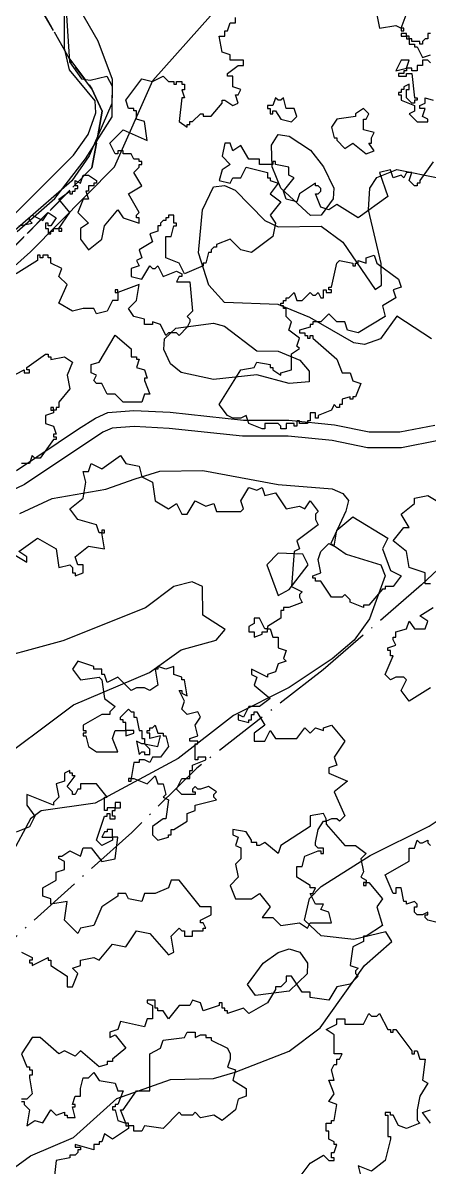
# Model space of a CAD drawing. Header units: metres. Extents: x -400 to 800, y -650 to 500.
# Drawn here: x 329.3 to 367.3, y -317.6 to -210.5 of the extents above; entities that cross this region are included whole.
import ezdxf

# ---------------------------------------------------------------- set-up
doc = ezdxf.new("R2010")
doc.units = ezdxf.units.M
doc.header["$LTSCALE"] = 2
for name, pattern in [('DASHDOT', [3.556, 2.54, -0.508, 0, -0.508]), ('DASHED', [1.524, 1.27, -0.254]), ('PHANTOM', [6.35, 3.175, -0.635, 0.635, -0.635, 0.635, -0.635])]:
    doc.linetypes.add(name, pattern=pattern)
for name, color, linetype in [('SITE-FLOOD-LIMIT', 5, 'DASHED'), ('SITE-PATH', 84, 'CONTINUOUS'), ('SITE-PROPERTY', 7, 'PHANTOM'), ('SITE-SETBACK-WATER', 1, 'DASHDOT'), ('SITE-TREE-CANOPY', 94, 'CONTINUOUS'), ('SITE-WATER-EDGE', 5, 'CONTINUOUS'), ('TOPO-CONTOUR-MAJOR', 8, 'CONTINUOUS'), ('TOPO-CONTOUR-MINOR', 9, 'CONTINUOUS')]:
    doc.layers.add(name, color=color, linetype=linetype)

msp = doc.modelspace()

# ---------------------------------------------------------------- linework, layer by layer
at = {"layer": 'SITE-FLOOD-LIMIT'}
for points in [[(330.72, -208.71), (333.66, -213.88), (335.76, -216.67), (336.73, -218.77), (335.76, -224.08), (327.65, -232.32)], [(327.65, -232.32), (335.76, -224.08), (336.73, -218.77), (335.76, -216.67), (333.66, -213.88), (330.72, -208.71)]]:
    msp.add_lwpolyline(points, dxfattribs=at)
at = {"layer": 'SITE-PATH'}
for points in [[(328.7, -252.41), (334.49, -248.51), (336.08, -247.52), (337.26, -246.99), (339.68, -246.79), (343.09, -246.96), (349.93, -247.69), (354.19, -247.71), (358.45, -248.13), (361.69, -248.78), (364.58, -248.78), (367.84, -248.16)], [(368.19, -249.62), (364.73, -250.28), (361.54, -250.28), (358.23, -249.62), (354.11, -249.21), (349.85, -249.19), (342.98, -248.47), (339.7, -248.3), (337.65, -248.45), (336.79, -248.84), (329.45, -253.71), (324.34, -256.16)]]:
    msp.add_lwpolyline(points, dxfattribs=at)
at = {"layer": 'SITE-PROPERTY'}
msp.add_lwpolyline([(328.78, -230.03), (332.3, -226.94), (335.16, -223.25), (337.66, -219.31), (337.67, -215.81), (336.36, -212.21), (334.6, -209.19)], dxfattribs=at)
at = {"layer": 'SITE-SETBACK-WATER'}
msp.add_lwpolyline([(399.35, -207.95), (397.31, -212.37), (394.84, -216.56), (391.98, -220.5), (388.75, -224.14), (386.96, -225.8), (386.48, -228.68), (385.2, -233.43), (383.47, -238.02), (381.34, -242.9), (379.22, -247.2), (375.08, -253.62), (372.53, -257.03), (369.69, -260.2), (366.59, -263.12), (357.39, -271.08), (345.56, -280.28), (339.49, -286.29), (326.59, -297.91)], dxfattribs=at)
at = {"layer": 'SITE-TREE-CANOPY'}
for points in [[(362.43, -209.76), (362.68, -211), (364.18, -210.76), (364.68, -211), (365.43, -209.01)], [(328.93, -229.51), (330.18, -229.25), (329.93, -229.01), (329.93, -228.75), (330.18, -228.51), (331.18, -229.01), (331.68, -228.25), (332.43, -228.75), (331.93, -229.51), (331.68, -229.51), (331.68, -229.25), (331.43, -229.25), (331.43, -229.75), (331.68, -229.75), (331.68, -230.25), (331.93, -230.25), (331.93, -230.01), (332.18, -230.01), (332.18, -229.75), (332.68, -229.75), (333.68, -228.25), (332.68, -227.01), (333.68, -226.26), (333.68, -226.51), (333.93, -226.51), (333.93, -226.26), (334.18, -226.26), (334.18, -226.01), (334.43, -226.01), (334.43, -225.76), (334.18, -225.76), (334.18, -225.26), (334.68, -225.51), (334.93, -224.76), (335.43, -224.76), (336.18, -225.26), (336.18, -225.51), (335.93, -225.51), (335.93, -225.76), (335.43, -225.76), (335.43, -226.26), (335.18, -226.26), (335.43, -227.01), (334.93, -227.01), (334.43, -228.25), (335.43, -229.25), (334.68, -229.75), (334.68, -230.76), (335.43, -231.76), (336.68, -230.76), (336.93, -229.51), (338.18, -228.01), (338.68, -228.75), (340.18, -229.25), (340.18, -228.75), (339.93, -228.75), (339.93, -228.51), (340.18, -228.25), (339.18, -226.51), (340.43, -225.76), (339.68, -224.5), (340.18, -224), (340.18, -223.76), (340.43, -223.76), (340.43, -223.5), (340.18, -223.5), (340.18, -223.26), (339.68, -223.26), (339.43, -222.76), (338.68, -222.76), (338.68, -222.5), (338.18, -222.5), (338.18, -222.76), (337.93, -222.76), (337.43, -221.76), (338.68, -220.51), (340.93, -221.51), (340.68, -219.75), (339.93, -219.51), (339.93, -218.75), (339.68, -218.75), (339.68, -218.51), (339.18, -218.51), (338.93, -217.75), (340.43, -215.76), (341.43, -216.01), (342.43, -215.51), (342.93, -216.01), (343.43, -216.01), (343.43, -216.26), (343.68, -216.26), (343.68, -216.01), (344.18, -216.01), (344.18, -216.26), (344.43, -216.26), (344.43, -216.76), (344.18, -216.76), (344.43, -217.51), (344.18, -217.51), (343.93, -219.75), (344.68, -220.26), (344.68, -220.01), (344.93, -220.01), (344.93, -219.75), (345.18, -219.75), (345.93, -219.01), (346.18, -219.01), (346.18, -219.25), (346.93, -219.25), (347.93, -218.01), (347.93, -217.75), (348.18, -217.75), (348.93, -218.25), (349.43, -218.01), (349.18, -217.25), (349.43, -217.25), (349.68, -216.75), (348.93, -216.51), (348.93, -215.51), (348.43, -215.51), (348.43, -215.26), (349.43, -214.5), (349.93, -214.5), (349.93, -214), (348.68, -214), (348.68, -213.5), (347.93, -213.26), (347.68, -211.76), (348.18, -211.76), (348.18, -211.26), (348.43, -211.26), (348.68, -210.51), (349.18, -210.51), (349.18, -210.01)], [(367.43, -211.5), (367.18, -211.5), (367.18, -212), (366.93, -212), (366.68, -212.26), (366.68, -212.5), (366.43, -212.5), (366.43, -212.26), (365.68, -212.26), (365.68, -212), (365.43, -212), (365.43, -212.5), (365.93, -212.5), (365.93, -212.76), (366.18, -212.76), (366.68, -213.76), (367.43, -213.5)], [(367.43, -214.26), (367.18, -214.01), (366.68, -214.01), (366.68, -214.51), (366.18, -214.51), (366.18, -215.01), (365.68, -215.01), (365.68, -214.76), (365.18, -214.76), (365.18, -215.01), (364.93, -215.01), (364.93, -215.26), (364.43, -215.26), (364.43, -215.51), (365.18, -215.51), (365.18, -215.26), (365.68, -215.26), (365.93, -217.51), (366.18, -217.51), (366.18, -217.75), (365.93, -217.75), (365.93, -218.01), (365.68, -218.01), (365.18, -217.51), (365.18, -216.75), (365.43, -216.75), (365.43, -216.25), (364.93, -216.51), (364.93, -216.75), (364.68, -216.75), (364.68, -217.01), (364.43, -217.01), (364.43, -217.25), (364.68, -217.25), (364.68, -217.75), (365.93, -218.25), (365.93, -218.76), (365.43, -219.01), (366.18, -219.76), (367.18, -219.76), (367.18, -219.51), (366.68, -219.26), (366.93, -218.51), (366.43, -218.51), (366.43, -218.25), (366.93, -218.01), (366.93, -217.51), (367.68, -217.75)], [(367.68, -223.51), (366.43, -225.25), (366.43, -225.51), (366.18, -225.51), (366.18, -225.75), (365.93, -225.75), (365.43, -225.25), (365.68, -224.51), (365.18, -224.51), (364.93, -225.01), (364.68, -224.76), (363.93, -225.01), (363.68, -224.26), (362.68, -224.51), (363.43, -226.75), (360.68, -228.76), (358.68, -227.51), (357.93, -228.01), (357.18, -227.75), (356.68, -226.51), (356.93, -226.51), (357.18, -226.25), (357.18, -226.01), (356.93, -225.75), (356.68, -225.76), (356.68, -225.51), (355.18, -226.51), (354.93, -227.25), (353.93, -227.01), (353.68, -226.25), (354.68, -225.01), (354.18, -224.76), (354.18, -224), (352.93, -223.76), (352.93, -223.5), (352.68, -223.5), (352.68, -223.76), (351.43, -223.76), (351.43, -223.26), (350.43, -223.26), (349.68, -222), (348.93, -222.5), (348.68, -221.76), (348.18, -221.76), (347.93, -223), (348.68, -223.76), (347.93, -224.26), (347.68, -225.26), (348.68, -225.51), (348.93, -225.01), (349.68, -225.01), (350.18, -224), (352.18, -224.51), (352.18, -225.01), (352.43, -225.01), (352.43, -225.26), (353.18, -225.51), (352.43, -226.51), (353.43, -227.25), (352.43, -228.51), (352.93, -229.26), (352.68, -230.51), (350.68, -232), (349.68, -231.76), (348.68, -230.76), (347.43, -231.26), (347.43, -231.5), (347.18, -231.5), (346.93, -231.76), (346.93, -232), (346.68, -232), (346.43, -233), (346.18, -233), (346.18, -233.26), (344.43, -234), (343.93, -233), (342.68, -232.5), (342.68, -230.51), (343.18, -230.51), (343.43, -229.51), (343.68, -229.51), (343.68, -229.25), (343.43, -229.25), (343.43, -228.51), (342.93, -228.51), (342.93, -228.75), (342.68, -228.75), (342.68, -229.01), (342.43, -229.01), (342.18, -229.25), (342.18, -229.51), (341.93, -229.51), (341.93, -230.01), (341.18, -230.26), (341.43, -231.01), (340.18, -231.76), (340.43, -232.5), (339.93, -232.76), (340.18, -233.26), (339.43, -233.5), (339.43, -234.26), (340.43, -234.5), (341.18, -233.26), (341.43, -233.5), (341.68, -233.5), (341.93, -233.26), (342.43, -234.26), (343.68, -233.76), (344.18, -234), (344.18, -234.26), (343.93, -234.26), (343.68, -234.76), (344.93, -234.76), (345.18, -237.51), (344.68, -238.01), (344.93, -238.25), (344.93, -238.51), (344.68, -239.01), (343.93, -239.76), (343.68, -239.51), (342.93, -239.51), (342.68, -239.76), (342.18, -238.75), (341.43, -238.51), (341.43, -238.75), (340.68, -238.75), (340.68, -238.25), (339.68, -238.01), (339.18, -237.25), (339.93, -236.51), (340.18, -235.01), (338.18, -235.76), (338.18, -236.51), (337.68, -236.51), (337.18, -237.51), (336.18, -237.75), (335.93, -237.25), (334.93, -237.25), (333.93, -237.51), (332.68, -236.76), (333.43, -235), (332.68, -234.26), (332.93, -233.5), (331.93, -233), (331.93, -232.5), (331.68, -232.5), (331.68, -232.26), (331.18, -232.26), (331.18, -232.5), (330.93, -232.5), (330.93, -232.26), (330.68, -232.26), (330.68, -232.76), (328.68, -234)], [(327.93, -243.76), (329.43, -243), (329.43, -243.26), (329.93, -243.26), (329.93, -243), (329.68, -243), (329.68, -242.76), (331.43, -241.51), (331.68, -241.51), (331.68, -241.76), (331.93, -241.76), (331.93, -242.01), (333.18, -241.76), (333.93, -242.26), (333.43, -243.5), (333.68, -244.76), (332.68, -246.01), (332.68, -246.51), (332.43, -246.51), (332.43, -246.76), (332.18, -246.76), (332.18, -247.01), (331.43, -247.25), (331.43, -248.01), (332.18, -248.25), (332.43, -249.01), (332.18, -249.01), (332.18, -249.25), (332.43, -249.25), (332.43, -249.51), (332.18, -249.51), (330.93, -251.26), (330.43, -251.26), (330.18, -251.01), (329.93, -251.76), (329.18, -251.76)], [(328.43, -260.26), (329.68, -261.01), (329.68, -260.51), (328.93, -260.01), (330.68, -258.75), (332.43, -259.75), (332.68, -261.51), (333.68, -261.26), (333.93, -261.5), (333.93, -262), (334.18, -262), (334.18, -262.26), (334.93, -262), (334.93, -261.26), (334.43, -261.26), (334.18, -260.51), (335.43, -259.51), (336.93, -259.76), (336.68, -258.25), (336.43, -258.25), (336.18, -257.51), (334.43, -257.01), (333.68, -256.01), (334.93, -255.01), (335.18, -253.5), (334.93, -252.5), (335.43, -252.5), (335.68, -251.76), (336.68, -252.26), (338.43, -251.01), (338.93, -251.76), (340.18, -252), (340.43, -253), (341.43, -253.5), (341.68, -255.26), (342.93, -256.01), (343.68, -255.51), (344.18, -256.51), (344.68, -256.51), (345.43, -255.26), (346.43, -255.75), (347.18, -255.51), (347.43, -256.25), (349.68, -256.25), (349.93, -256.01), (349.68, -255.26), (350.43, -254.01), (351.18, -254.26), (351.68, -254.01), (351.93, -254.76), (352.93, -254.51), (353.93, -256.01), (355.18, -255.75), (355.68, -256.01), (356.18, -255.25), (356.93, -256.25), (356.68, -256.51), (356.68, -257.01), (356.93, -257.51), (354.93, -259.01), (355.18, -259.76), (354.68, -260.01), (354.43, -263.26), (355.43, -263.76), (355.18, -264.01), (355.18, -264.26), (355.43, -264.76), (354.18, -265.25), (353.68, -265.25), (353.68, -265.51), (353.43, -265.51), (353.43, -266.25), (352.18, -267.01), (352.18, -267.25), (352.43, -267.25), (352.68, -268.01), (353.18, -268.01), (353.18, -269.01), (353.93, -269.26), (353.68, -270), (353.93, -270.26), (353.18, -270.5), (352.93, -271.26), (352.18, -271.5), (352.18, -271.76), (350.68, -271), (350.68, -271.5), (351.18, -271.76), (350.93, -272.5), (352.43, -273.76), (351.43, -274.51), (350.43, -274.51), (349.93, -275.51), (349.43, -275.25), (349.43, -275.75), (350.43, -276.01), (350.43, -275.75), (350.68, -275.75), (350.68, -275.25), (350.93, -275.25), (350.93, -275.01), (351.18, -275.01), (351.93, -276.25), (350.93, -277.01), (350.93, -277.75), (351.93, -277.75), (352.43, -276.75), (352.93, -277.51), (354.93, -277.51), (355.68, -276.51), (356.18, -277.01), (356.68, -276.51), (357.43, -276.75), (357.43, -276.51), (358.18, -276.25), (359.43, -277.76), (358.43, -279.26), (358.68, -280), (357.93, -280.26), (357.93, -280.76), (359.68, -281.5), (358.43, -282.51), (359.43, -284.75), (358.93, -285.25), (358.68, -285.01), (358.18, -285.01), (357.68, -285.25), (357.68, -285.51), (359.43, -287.51), (360.43, -287.51), (361.43, -288.26), (360.93, -288.76), (361.18, -290), (360.93, -290.5), (361.43, -290.76), (361.43, -291), (361.68, -291), (362.93, -292.51), (362.43, -293.26), (362.93, -295.01), (361.43, -296.01), (361.18, -296.01), (361.18, -296.51), (360.18, -297.01), (359.93, -298.76), (360.68, -299), (360.43, -299.26), (360.43, -299.5), (360.68, -299.76), (359.93, -300.5), (358.68, -300.76), (357.93, -302), (356.18, -301.76), (356.18, -301.26), (355.43, -301.26), (354.43, -299.76), (353.93, -299.76), (353.93, -300.26), (353.43, -300.76), (352.93, -300.76), (352.93, -301), (352.18, -302.26), (350.43, -303.26), (349.93, -302.76), (348.43, -303.26), (348.43, -303.01), (348.18, -303.01), (348.18, -302.76), (347.93, -302.76), (347.93, -302.26), (347.68, -302.26), (347.68, -302.5), (346.18, -303.01), (345.93, -302.26), (345.18, -302), (344.93, -302.5), (343.93, -302.5), (342.93, -303.76), (342.43, -303), (341.93, -303), (341.93, -302.76), (341.68, -302.76), (341.68, -302), (340.93, -302), (340.93, -302.26), (341.43, -302.5), (341.43, -303.76), (340.93, -303.76), (340.68, -304.51), (338.43, -304.01), (338.18, -304.76), (337.43, -305.01), (337.43, -305.51), (337.93, -305.25), (338.93, -306.51), (337.68, -307.51), (337.68, -307.75), (337.18, -307.75), (337.18, -308.01), (336.43, -308.25), (334.68, -306.75), (334.18, -307.25), (333.18, -306.75), (332.68, -307.01), (330.93, -305.51), (330.18, -305.51), (329.18, -307.01), (329.68, -308.25), (329.93, -308.25), (329.93, -308.51), (330.18, -308.51), (330.18, -309.01), (329.93, -309.01), (329.93, -309.26), (330.18, -310.76), (329.68, -311.26), (329.18, -311.26)], [(367.43, -263.01), (366.93, -263.01), (366.93, -262), (365.43, -261.5), (365.18, -260), (363.93, -259.01), (364.93, -257.76), (365.43, -257.76), (364.68, -256.51), (365.93, -255.51), (365.93, -255.01), (367.18, -254.75), (368.43, -255.51)], [(367.43, -272.76), (365.43, -274.01), (364.68, -273.01), (365.18, -272), (364.93, -271.76), (364.18, -271.76), (363.68, -272), (363.18, -271.5), (363.93, -269.76), (363.68, -269.76), (363.68, -269.26), (363.43, -269.26), (363.43, -269.01), (364.18, -268.76), (363.93, -268.26), (363.93, -268.01), (364.18, -268.01), (364.18, -267.51), (365.18, -267.25), (365.43, -266.51), (365.93, -267.25), (366.93, -267.25), (367.18, -266.51), (366.43, -266.01), (367.68, -265.25)], [(329.18, -297.51), (330.18, -298.01), (330.18, -298.25), (329.93, -298.25), (329.93, -298.51), (330.18, -298.51), (330.18, -298.75), (331.68, -298.01), (331.68, -298.25), (331.93, -298.25), (331.93, -298.75), (333.43, -299.76), (333.43, -300.76), (333.93, -300.76), (334.43, -299.51), (333.93, -299.01), (334.68, -298.76), (334.68, -298.25), (335.93, -298.01), (336.43, -298.25), (337.68, -296.75), (338.93, -297.01), (339.93, -295.51), (341.18, -295.75), (342.93, -297.75), (343.43, -297.51), (343.18, -296.01), (343.93, -295.25), (344.18, -295.51), (344.43, -295.51), (344.43, -296.01), (345.18, -296.01), (345.18, -295.51), (346.18, -295.51), (346.18, -295.25), (346.43, -295.25), (346.18, -294.76), (345.93, -294.76), (345.93, -294.51), (346.93, -294.01), (346.93, -293.26), (345.93, -293.26), (343.93, -290.76), (343.18, -290.76), (342.93, -291.5), (341.68, -292), (340.68, -292), (340.43, -292.76), (339.18, -292.5), (338.93, -292), (338.18, -292), (338.18, -292.26), (336.68, -293.26), (335.93, -295.01), (334.68, -295.26), (334.43, -295.75), (333.18, -294.51), (333.43, -292.76), (331.93, -293), (331.93, -292.5), (331.18, -292.26), (331.18, -291.5), (332.43, -290.76), (332.43, -290.01), (333.18, -289.76), (333.18, -289.01), (332.68, -288.75), (332.68, -288.51), (332.93, -288.51), (333.68, -288.01), (334.68, -288.51), (334.93, -287.75), (335.68, -287.75), (336.68, -289.01), (337.93, -288.76), (338.18, -286.75), (337.68, -286.75), (337.68, -287.01), (336.68, -287.51), (336.18, -287.01), (336.93, -284.76), (337.18, -284.76), (337.18, -284.51), (337.43, -284.51), (337.43, -285.01), (337.93, -285.01), (337.93, -284.76), (337.68, -284.76), (337.68, -284.26), (337.93, -284.26), (337.93, -284.01), (337.18, -284.01), (337.18, -284.26), (336.93, -284.26), (336.93, -283), (337.18, -283), (336.18, -281.76), (334.68, -281.76), (334.68, -282.26), (334.43, -282.26), (334.18, -282.76), (333.93, -282.76), (333.93, -282.5), (333.43, -282), (334.18, -281), (333.93, -281.01), (333.93, -280.76), (333.68, -280.76), (333.68, -280.51), (333.18, -280.76), (333.18, -281.5), (332.43, -281.76), (332.68, -283), (332.18, -283.5), (332.18, -283.76), (329.68, -282.76), (329.68, -283.76), (330.43, -284.76), (329.93, -285.76), (328.68, -286.26)], [(368.18, -294.75), (367.18, -294.51), (366.93, -294.25), (366.93, -294.01), (367.18, -294.01), (367.18, -293.75), (366.68, -294.01), (366.18, -294.01), (365.93, -293.75), (365.93, -293.26), (366.18, -293.26), (366.18, -293.01), (365.93, -292.76), (365.18, -293.01), (365.18, -292.76), (364.93, -292.76), (364.68, -291.5), (364.18, -291.5), (364.18, -292.01), (363.93, -292.01), (363.18, -290.26), (365.43, -289), (365.43, -287.76), (365.93, -287.76), (366.18, -287.01), (366.43, -287.26), (366.68, -287.26), (367.18, -287.01), (367.18, -287.26), (367.43, -287.51)], [(354.68, -319.26), (356.18, -317.26), (357.43, -316.51), (357.93, -317.01), (358.43, -317.01), (358.43, -316.76), (358.18, -316.76), (358.18, -316.25), (358.43, -316.25), (358.68, -315.51), (358.43, -315.51), (358.43, -315.25), (357.93, -315.01), (357.93, -314.25), (357.68, -314.25), (357.68, -313.51), (358.18, -313.51), (358.18, -313.26), (358.43, -313.26), (358.68, -311.76), (357.93, -311.5), (358.43, -310.76), (357.93, -309.5), (358.43, -309.5), (358.18, -308.51), (358.43, -308.01), (358.68, -308.01), (358.68, -307.51), (358.93, -307.51), (359.18, -307.01), (358.43, -307.01), (358.43, -305.25), (357.68, -304.75), (358.68, -304.25), (358.68, -303.75), (359.43, -303.75), (359.43, -304.25), (361.18, -304.25), (361.68, -303.26), (361.93, -303.51), (362.43, -303.51), (362.68, -303.26), (363.43, -304.75), (363.68, -304.75), (363.68, -305.01), (363.93, -305.01), (363.93, -304.75), (364.18, -304.75), (365.68, -306.76), (365.68, -307.01), (365.93, -307.01), (365.93, -306.76), (366.18, -306.76), (366.43, -307.51), (366.93, -307.51), (366.68, -309.5), (367.18, -309.76), (366.43, -311), (366.18, -312.26), (366.18, -313.25), (366.43, -313.51), (365.18, -314.01), (364.43, -313.75), (363.93, -312.76), (363.68, -312.76), (363.68, -312.51), (363.18, -312.51), (363.18, -312.76), (363.43, -312.76), (363.43, -314.75), (363.68, -314.75), (363.68, -315.01), (363.18, -317.01), (361.93, -318.01), (360.68, -317.51), (360.93, -318.5)], [(329.18, -311.5), (329.43, -311.5), (329.43, -311.76), (329.93, -312.26), (329.68, -313.76), (330.43, -313.26), (331.18, -313.5), (331.93, -312.26), (332.43, -312.76), (333.18, -312.5), (333.18, -312.76), (333.43, -312.76), (333.43, -313), (334.18, -313), (333.93, -312), (334.18, -312), (334.18, -311.76), (333.93, -311.76), (334.18, -311), (334.68, -311), (334.68, -310.26), (334.93, -309.26), (335.43, -309.26), (335.93, -308.76), (336.43, -309.51), (337.93, -309.76), (338.18, -310.5), (338.68, -310.5), (338.18, -311.76), (337.93, -311.76), (337.93, -312), (337.68, -312), (337.68, -312.26), (337.93, -312.26), (338.18, -313.26), (338.93, -313.51), (338.93, -313.76), (339.18, -313.76), (339.18, -314.01), (337.68, -315.01), (336.93, -314.51), (336.68, -315.25), (336.43, -315.25), (336.43, -315.51), (335.93, -315.51), (335.93, -316.01), (334.18, -315.51), (334.18, -315.75), (334.68, -315.75), (334.68, -316.01), (334.43, -316.01), (334.43, -316.25), (334.18, -316.51), (333.68, -316.51), (333.68, -316.75), (332.43, -317.01), (332.18, -319.26)], [(367.43, -313.51), (366.68, -312.51), (367.43, -312.26)]]:
    msp.add_lwpolyline(points, dxfattribs=at)
for points in [[(364.68, -211.26), (364.93, -211.26), (364.93, -211), (364.68, -211)], [(365.18, -211.5), (364.68, -211.5), (364.68, -211.76), (365.18, -211.76)], [(365.43, -211.76), (365.18, -211.76), (365.18, -212), (365.43, -212)], [(365.43, -214.01), (364.68, -214.01), (364.18, -215.01), (365.18, -214.76)], [(353.43, -217.75), (353.18, -217.75), (352.93, -217.51), (352.68, -218.25), (352.18, -218.25), (352.18, -218.51), (352.43, -218.51), (352.43, -219.01), (352.68, -219.01), (352.68, -218.75), (352.93, -218.75), (353.43, -219.51), (354.43, -219.76), (354.93, -219.26), (354.68, -218.51), (353.93, -218.51), (353.68, -217.51)], [(360.43, -219.01), (360.43, -219.26), (358.68, -219.51), (358.18, -220.26), (358.43, -221.26), (358.68, -221.26), (358.68, -221.5), (359.43, -222.26), (360.18, -221.76), (361.43, -222.76), (362.18, -222.5), (361.68, -221.76), (361.93, -221.76), (361.93, -221.26), (362.18, -220.76), (361.18, -220.51), (361.18, -219.51), (361.43, -219.51), (361.68, -219.01), (361.18, -218.51)], [(332.68, -230.01), (332.93, -230.01), (332.93, -229.75), (332.68, -229.75)], [(364.43, -234.51), (364.68, -235.25), (363.93, -235.51), (364.18, -236.25), (362.93, -237.01), (363.18, -238.01), (360.68, -239.51), (359.68, -239.26), (359.43, -238.51), (358.68, -238.51), (357.93, -237.75), (357.18, -238.51), (356.43, -238.51), (356.43, -238.76), (356.18, -238.76), (356.18, -239.01), (355.18, -239.26), (355.18, -239.51), (355.68, -239.51), (355.68, -239.76), (355.93, -239.76), (355.93, -240.01), (356.18, -240.01), (356.18, -239.76), (356.43, -239.76), (356.43, -240.01), (358.68, -242), (359.18, -243.26), (359.93, -243.26), (360.18, -244.01), (360.93, -244.26), (360.43, -245.51), (360.18, -245.51), (360.18, -245.75), (359.93, -245.75), (359.93, -245.51), (359.18, -245.75), (359.18, -246.25), (358.93, -246.25), (358.93, -246.51), (358.68, -246.51), (358.43, -246.25), (358.18, -246.75), (356.93, -247.25), (356.93, -247.51), (356.68, -247.51), (356.68, -247.01), (356.18, -247.01), (356.18, -247.75), (355.93, -247.75), (355.93, -248.01), (355.18, -248.01), (355.18, -247.75), (354.93, -247.75), (354.93, -248.25), (354.68, -248.25), (354.68, -248.01), (353.93, -248.01), (353.93, -248.51), (353.43, -248.51), (353.43, -248.25), (353.18, -248.01), (351.93, -248.01), (351.93, -248.51), (351.68, -248.51), (350.43, -248.01), (350.18, -247.25), (349.68, -247.51), (348.93, -247.51), (348.43, -247.25), (347.68, -246.25), (349.68, -243), (350.93, -242.76), (351.18, -242.26), (352.43, -242.5), (352.43, -242.76), (352.68, -242.76), (352.68, -243), (353.43, -243.5), (353.43, -243.26), (354.43, -243), (354.43, -241.5), (355.18, -241), (354.93, -240.76), (355.18, -240.01), (354.18, -239.26), (354.43, -238.51), (353.93, -238.01), (353.93, -237.25), (353.68, -237.25), (353.68, -237.01), (353.43, -237.01), (353.43, -236.75), (353.68, -236.75), (353.68, -236.51), (353.93, -236.51), (353.93, -236.25), (354.18, -236.25), (354.68, -235.75), (354.93, -236.51), (355.43, -236.51), (356.18, -235.75), (356.43, -236.01), (356.68, -236.01), (356.93, -235.75), (357.18, -236.25), (357.43, -236.25), (357.43, -235.51), (357.68, -235.51), (357.68, -235.75), (358.18, -235.75), (358.18, -235.51), (357.93, -235.51), (357.93, -235.26), (358.18, -235.26), (358.68, -233), (358.93, -232.76), (360.18, -233), (360.18, -233.26), (360.43, -233.26), (360.43, -233), (360.68, -233), (360.68, -232.76), (361.43, -233), (361.43, -232.5), (362.18, -232.26), (362.43, -233)], [(338.18, -235.51), (337.93, -235.51), (337.93, -235.76), (338.18, -235.76)], [(339.43, -241.76), (339.93, -241.76), (339.93, -242), (340.18, -242), (339.93, -242.76), (340.68, -243), (340.93, -243.76), (340.68, -243.76), (340.68, -244), (341.18, -245.26), (340.68, -245.26), (340.43, -246.01), (338.68, -246.01), (337.93, -245.26), (337.18, -245.26), (336.68, -244.26), (336.18, -244.26), (335.93, -244), (336.18, -243.5), (335.68, -243.26), (335.68, -242.5), (336.43, -242.26), (337.93, -239.75), (339.43, -241.01)], [(332.18, -246.51), (331.93, -246.51), (331.93, -246.76), (332.18, -246.76)], [(362.93, -259.76), (363.68, -261.76), (364.68, -262.26), (363.93, -263.26), (363.18, -263.26), (363.18, -263.51), (362.93, -263.51), (361.68, -265.01), (361.18, -265.01), (361.18, -265.25), (359.93, -264.75), (359.93, -264.51), (359.43, -264.01), (359.18, -264.26), (358.18, -264.26), (357.18, -262.76), (356.68, -262.76), (356.68, -262.5), (356.43, -262.5), (356.43, -262.26), (357.18, -262), (356.93, -260.76), (357.18, -260), (357.93, -259.26), (358.43, -259.51), (358.68, -258.01), (360.18, -256.75), (363.43, -258.76)], [(336.93, -258.25), (336.93, -258.01), (336.68, -258.01), (336.68, -258.25)], [(351.93, -267.25), (351.43, -266.25), (350.93, -266.25), (350.93, -266.75), (350.43, -267.01), (350.43, -267.51), (350.93, -267.51), (350.93, -268.01), (351.68, -267.75), (351.68, -267.51), (352.18, -267.51), (352.18, -267.25)], [(339.68, -281.26), (340.93, -281.76), (341.68, -281), (341.93, -281.76), (342.43, -281.76), (342.68, -282.76), (342.43, -283), (342.93, -283.26), (342.68, -285.01), (342.43, -285.01), (341.43, -285.75), (341.43, -286.51), (341.93, -287.01), (342.93, -286.75), (342.93, -286.51), (343.18, -286.51), (343.18, -286.01), (343.43, -286.01), (344.68, -285.25), (344.68, -284.51), (345.43, -284.26), (345.43, -283.76), (347.43, -283.26), (347.18, -283), (347.18, -282.76), (347.43, -282.5), (346.68, -282), (345.93, -282.26), (345.68, -282.26), (345.43, -282), (345.18, -282.26), (345.18, -282.5), (345.43, -282.5), (345.43, -282.76), (344.18, -282.76), (343.68, -282.26), (344.18, -281.26), (344.93, -281.26), (344.93, -280.5), (345.18, -280.5), (345.18, -280.01), (346.43, -279.51), (346.43, -279.26), (345.68, -279.26), (345.68, -279.51), (345.43, -279.51), (345.43, -278.01), (345.68, -278.01), (345.68, -277.75), (344.93, -277.75), (344.93, -277.51), (345.68, -277.25), (345.43, -276.25), (345.93, -275.51), (345.68, -275.01), (344.68, -275.26), (344.18, -274.76), (344.43, -274.01), (343.93, -273), (344.18, -273), (344.18, -273.26), (344.68, -273.5), (344.43, -272), (344.18, -272), (344.18, -271.76), (343.43, -271.5), (343.43, -270.76), (342.68, -271), (341.93, -270.76), (341.93, -271), (341.68, -271), (341.93, -272.5), (341.18, -273), (340.68, -272.76), (339.93, -272.76), (339.43, -273), (338.18, -271.76), (337.18, -272.26), (336.93, -271.5), (336.68, -271.5), (336.68, -271.01), (335.93, -271.01), (335.93, -270.76), (334.43, -270.26), (333.93, -271.01), (334.68, -272), (336.43, -271.76), (336.68, -272), (336.93, -273.76), (337.93, -274.51), (337.43, -275.01), (337.43, -275.26), (336.68, -275.26), (334.93, -276.25), (334.93, -276.75), (335.18, -276.75), (335.18, -277.01), (334.93, -277.01), (334.93, -277.25), (335.18, -277.25), (335.43, -278.25), (336.18, -278.75), (338.18, -278.75), (337.68, -277.51), (337.93, -276.75), (338.93, -276.75), (338.93, -276.01), (338.68, -276.01), (338.68, -275.76), (338.43, -275.76), (338.43, -275.51), (339.18, -274.76), (339.43, -275.01), (339.68, -275.01), (339.68, -275.51), (339.93, -275.51), (340.18, -276.75), (340.43, -276.75), (340.43, -277.51), (340.68, -277.51), (340.68, -278.01), (341.93, -278.25), (342.18, -277.25), (341.18, -277.51), (341.18, -277.01), (340.93, -277.01), (340.93, -276.75), (341.18, -276.75), (341.18, -276.51), (341.43, -276.51), (341.68, -276.25), (341.93, -277.01), (342.43, -277.01), (342.43, -277.25), (342.68, -277.25), (342.93, -278.25), (342.18, -279.26), (341.43, -279.26), (341.18, -279.76), (340.68, -279.51), (340.18, -279.51), (340.18, -279.76), (339.68, -279.76), (339.43, -281.26)], [(338.93, -277.25), (339.68, -277.01), (339.68, -276.75), (338.93, -276.75)], [(340.43, -278.01), (339.93, -277.75), (340.18, -279.01), (340.43, -278.75), (340.68, -278.75), (340.68, -279.01), (341.18, -279.01), (341.18, -278.51), (340.68, -278.01)], [(339.18, -281.26), (339.18, -281.5), (339.43, -281.5), (339.43, -281.26)], [(338.18, -284.01), (338.43, -284.01), (338.43, -283.5), (337.93, -283.5), (337.93, -284.01)], [(357.68, -285.01), (357.43, -284.51), (356.18, -284.75), (356.18, -285.75), (353.43, -287.51), (353.18, -288.26), (351.93, -287.25), (351.43, -287.51), (351.18, -287.51), (351.18, -287.25), (350.68, -287.25), (350.68, -287.01), (350.18, -286.25), (348.93, -286.01), (348.93, -286.51), (349.43, -286.75), (349.18, -287.51), (349.68, -287.75), (349.68, -288.76), (349.18, -289.26), (349.43, -290.5), (348.68, -291.26), (349.18, -292.5), (350.68, -292.5), (351.43, -292), (352.43, -293.26), (351.68, -294.26), (352.68, -294.26), (353.43, -295.01), (355.18, -294.75), (355.93, -295.25), (356.18, -294.75), (358.18, -294.75), (357.93, -293.76), (357.18, -293.51), (357.43, -293.01), (356.68, -293.01), (356.18, -292), (356.43, -292), (356.68, -291.5), (356.18, -291.5), (356.18, -291.26), (354.93, -290.5), (354.93, -289.5), (355.43, -289.5), (355.68, -288.51), (356.93, -288.01), (357.18, -288.01), (357.18, -288.26), (357.43, -288.26), (357.43, -287.76), (356.93, -287.76), (356.68, -287.51), (356.68, -287.25), (356.93, -286.01), (357.43, -285.25), (357.68, -285.25)], [(337.68, -286.01), (337.18, -286.01), (337.18, -286.25), (336.93, -286.25), (336.68, -286.75), (337.68, -286.75)], [(361.18, -291), (361.18, -291.26), (361.43, -291.26), (361.43, -291)], [(339.18, -313.51), (338.93, -313.51), (338.43, -312.26), (338.68, -312.26), (339.93, -310.5), (341.18, -310.5), (341.18, -307.01), (342.18, -306.51), (342.43, -305.75), (344.43, -305.51), (344.68, -305.01), (345.43, -305.01), (345.43, -305.51), (345.93, -305.25), (346.43, -305.25), (346.43, -305.51), (346.93, -305.51), (346.93, -305.75), (348.43, -306.51), (348.68, -307.01), (348.68, -307.51), (348.43, -308.26), (349.18, -308.51), (348.93, -309.5), (350.18, -310.26), (350.18, -311), (349.43, -311.26), (349.18, -312.26), (347.93, -313.26), (347.18, -312.76), (345.93, -313.01), (345.43, -312.5), (345.18, -312.76), (344.18, -312.76), (343.93, -312.5), (342.43, -314.01), (340.68, -313.76), (340.43, -314.26), (339.68, -314.26), (339.68, -313.76), (339.18, -313.76)]]:
    msp.add_lwpolyline(points, close=True, dxfattribs=at)
at = {"layer": 'SITE-WATER-EDGE'}
msp.add_lwpolyline([(333.08, -204.99), (333.67, -214.14), (334.8, -215.76), (335.59, -215.86), (337.15, -215.5), (337.65, -216.44), (337.62, -218.06), (335.5, -222.95), (333.88, -225.3), (324.67, -233.27)], dxfattribs=at)
at = {"layer": 'TOPO-CONTOUR-MAJOR'}
msp.add_lwpolyline([(326.89, -230.02), (334.05, -222.89), (335.41, -220.95), (336.14, -218.93), (336.06, -217.8), (333.65, -214.9), (333.21, -212.89), (333.17, -205.83)], dxfattribs=at)
at = {"layer": 'TOPO-CONTOUR-MINOR'}
for points in [[(323.97, -237.33), (330.02, -231.94), (337.88, -223.97), (341.45, -215.91), (346.85, -209.86)], [(367.54, -240.09), (364.28, -237.97), (362.77, -240.09), (361.25, -240.62), (360.25, -240.45), (356.16, -238.08), (353.19, -236.88), (348.15, -236.67), (346.7, -235.05), (345.74, -232.03), (346.11, -228), (347.15, -225.85), (348.15, -225.74), (349.16, -226.18), (351.94, -229.01), (353.19, -229.6), (357.22, -229.54), (359.24, -231.05), (362.26, -235.47), (362.84, -235.05), (362.83, -233.04), (361.62, -228), (361.77, -225.99), (362.43, -224.98), (364.28, -224.23), (368.31, -225.06)], [(329.01, -256.44), (332.03, -255.04), (337.07, -254.15), (339.82, -253.19), (342.11, -252.47), (346.14, -252.42), (353.19, -253.71), (358.23, -254.13), (359.24, -254.57), (359.76, -255.21), (359.53, -256.21), (358.12, -259.24), (359.54, -260.25), (362.8, -261.25), (363.18, -262.26), (361.72, -266.29), (360.3, -268.31), (358.23, -270.05), (354.2, -272.74), (348.99, -275.36), (343.82, -279.39), (336.06, -283.55), (331.02, -284.27), (330.02, -285.03), (328.18, -288.46)], [(325.93, -280.4), (334.05, -274.36), (341.15, -271.33), (344.12, -269.2), (347.37, -268.31), (348.24, -267.3), (346.14, -265.95), (346.1, -263.27), (345.13, -262.83), (343.41, -263.27), (340.76, -265.28), (333.04, -268.37), (324.98, -270.56)], [(328.53, -317.68), (330.02, -316.57), (334.05, -314.87), (338.08, -311.2), (343.12, -309.43), (347.15, -309.33), (349.16, -308.75), (354.2, -306.77), (357.11, -304.58), (361.25, -298.77), (363.82, -296.52), (363.27, -295.6), (360.25, -296.33), (357.22, -295.98), (355.66, -294.5), (356.12, -292.49), (357.22, -291.36), (361.78, -288.46), (367.3, -285.7), (371.33, -283.04)]]:
    msp.add_lwpolyline(points, dxfattribs=at)
for points in [[(352.55, -221.96), (353.19, -220.96), (354.2, -221.1), (356.21, -222.43), (357.41, -223.97), (358.39, -225.99), (358.33, -226.99), (357.22, -228.52), (356.21, -228.55), (353.43, -225.99), (352.62, -223.97)], [(343.61, -239.09), (347.15, -238.62), (348.15, -238.9), (351.18, -241.2), (353.19, -241.24), (355.21, -242.08), (356.09, -243.12), (356.07, -244.12), (354.2, -244.28), (351.18, -243.47), (347.15, -243.9), (344.12, -243.24), (343.12, -242.42), (342.49, -241.1), (342.54, -240.09)], [(353.19, -260.15), (352.11, -261.25), (353.19, -264.13), (354.2, -263.56), (356, -261.25), (355.49, -260.25)], [(353.17, -297.53), (354.2, -297.21), (355.21, -297.51), (355.92, -298.53), (355.91, -299.54), (354.2, -301.15), (351.06, -301.56), (350.33, -300.55), (351.79, -298.53)]]:
    msp.add_lwpolyline(points, close=True, dxfattribs=at)

doc.saveas('drawing.dxf')
